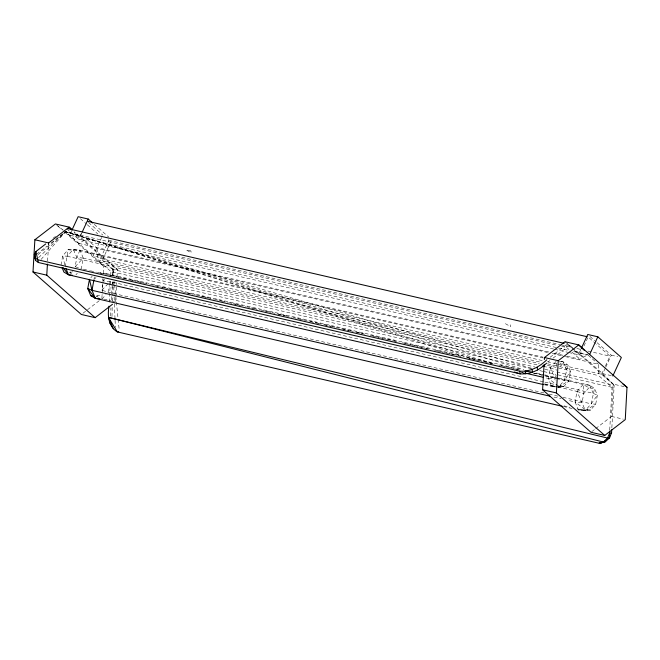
<?xml version="1.0" encoding="UTF-8"?>
<svg xmlns="http://www.w3.org/2000/svg" width="660" height="660" viewBox="0 0 660 660"><rect width="100%" height="100%" fill="white"/><g stroke="black" fill="none" stroke-linecap="round" stroke-linejoin="round"><path stroke-width="0.49" stroke-dasharray="3.3 2.47" d="M111.986 316.503L112.208 306.281M112.324 301.174L112.753 281.762M112.893 275.632L113.025 269.503L100.477 258.464L108.85 240.347L107.341 239.019M101.879 298.658L102.968 278.454M103.232 273.397L103.612 266.326L93.151 255.89L64.078 230.827M109.238 302.099L110.129 285.796M110.187 284.774L110.401 280.698M110.682 275.608L110.905 271.532L113.025 269.503L534.823 366.976M110.492 315.967L110.938 307.89M111.375 299.805L112.093 286.671M112.142 285.664L112.365 281.622M112.695 275.558L113.025 269.503L113.652 275.599M115.665 301.843L116.688 282.645M117.018 276.581L117.398 269.511L74.539 231.85M609.708 430.138L612.043 387.346L614.163 385.316L601.606 374.278L557.419 364.072M595.699 428.604L611.49 416.427L613.222 384.103L602.753 373.667L573.68 348.596M611.853 427.746L614.163 385.316L556.916 372.083M47.602 261.071L48.477 245.974M65.241 266.813L68.079 249.736L73.301 249.356L79.975 250.132L542.974 357.134M94.075 278.834L94.331 276.969M61.009 265.048L62.733 255.791L68.079 249.736L73.936 250.421L79.975 250.132L83.308 258.142L81.345 268.694L75.133 266.698L76.857 257.441L79.975 250.132M543.972 392.931L108.091 292.198L101.887 290.202L103.43 281.878M108.091 292.198L109.337 285.483M109.519 284.526L110.055 281.647L543.922 381.917M561.049 361.309L563.062 361.779L567.806 364.955L570.619 371.745L568.961 380.688L563.788 386.546L558.319 387.247L551.653 386.471L548.32 378.46L550.283 367.909L556.388 361.003L556.85 368.115M556.05 375.119L555.316 379.096L556.017 380.795M544.261 383.996L558.319 387.247L564.424 380.333L567.806 364.955L562.147 364.295L559.68 362.885M557.956 386.999L577.038 391.413L584.884 409.39L578.399 409.975L590.535 410.05L584.884 409.39L575.066 401.965L577.038 391.413L583.135 384.508L589.809 385.283L594.553 388.468L597.374 395.249L595.708 404.192L590.535 410.05L585.065 410.751L578.399 409.975L575.066 401.965L568.037 400.339M577.03 408.895L585.065 410.751L591.178 403.837L594.553 388.468L588.902 387.808L583.135 384.508L544.97 375.688M559.251 361.334L563.062 361.779L562.147 364.295L559.564 367.224M558.673 378.089L589.809 385.283L588.902 387.808L583.729 393.657L582.062 402.6L575.066 401.965M101.887 290.202L110.055 281.647L103.603 280.954L104.379 279.122M71.734 230.579L69.597 235.199L79.67 237.526L103.216 258.217L117.398 269.511L103.612 266.326L65.348 232.7M81.807 232.906L79.67 237.526L74.077 231.99M101.689 237.402L93.151 255.89L103.216 258.217L111.763 239.728M580.915 349.272L579.208 352.968L588.357 355.088M601.606 374.278L603.702 369.748M605.377 366.127L609.98 356.161L596.417 344.239M605.319 368.115L602.753 373.667L612.818 375.994M605.74 367.191L611.3 355.171L596.863 342.49M553.633 349.033L78.614 239.258L81.551 232.914M568.697 352.514L579.744 355.072L582.26 349.635M583.943 346.013L588.134 336.963L595.666 343.579M533.296 373.139L564.424 380.333L570.619 371.745L566.387 369.79L547.305 365.376M563.054 397.345L591.178 403.837L597.374 395.249L593.134 393.294L557.981 385.168M64.779 264.808L62.733 255.791L67.196 256.262L73.301 249.356L543.328 357.984M71.602 273.702L69.778 272.753L71.115 271.243M75.916 274.832L77.269 273.298M90.816 277.786L92.153 276.268M94.627 278.998L95.98 277.464M98.348 297.214L96.525 296.266L98.538 293.989M101.986 299.112L106.054 294.5M41.069 259.421L65.621 231.734L557.716 345.46M75.133 266.698L83.308 258.142L539.269 363.52M38.544 257.672L65.621 231.734L531.737 368.296M38.057 254.587L65.621 231.734L523.751 369.559M53.031 238.293L55.473 236.404M36.539 254.224L47.041 246.106M51.076 242.979L65.621 231.734L493.21 363.709M550.102 357.258L567.188 344.033L573.103 349.231M548.171 361.919L549.788 360.665M553.022 358.165L566.75 347.548L567.188 344.033L565.183 343.571M82.945 313.269L99.511 300.481M591.756 431.648L594.916 429.214M558.319 387.247L568.961 380.688L564.424 380.333M585.065 410.751L595.708 404.192L591.178 403.837M469.012 358.281L475.043 359.675L65.621 231.734L78.919 243.416L86.534 238.97L557.543 347.82M566.998 356.218L580.049 359.238L587.672 354.783L591.525 358.165M69.778 272.753L72.674 271.738M96.525 296.266L102.308 294.228M544.624 384.846L551.653 386.471L555.357 386.133M100.683 273.925L106.722 273.636L521.515 369.501M551.653 386.471L563.788 386.546L558.137 385.877L548.32 378.46L544.302 377.528M548.32 378.46L555.316 379.096L550.283 367.909L545.259 366.745M83.308 258.142L76.857 257.441L73.301 249.356M106.722 273.636L100.048 272.861L117.125 276.804M611.3 355.171L617.702 356.656M108.85 240.347L559.771 344.553M560.769 344.784L572.822 347.572M576.84 348.496L581.864 349.66M587.887 351.054L609.98 356.161M561.734 346.385L566.75 347.548L568.969 349.495M558.55 348.051L569.596 350.6M573.614 351.533L587.672 354.783M554.639 349.272L567.699 352.283M78.919 243.416L549.92 352.275M553.938 353.199L562.98 355.286M86.534 238.97L97.325 248.449L548.245 352.663M552.263 353.587L564.316 356.375M565.323 356.606L598.463 364.262L598.736 375.655L612.043 387.346L556.809 374.583M100.477 258.464L542.355 360.591M547.379 361.746L556.413 363.833M97.325 248.449L97.606 259.842L541.497 362.423M547.519 363.817L558.566 366.374M559.573 366.605L598.736 375.655M67.196 256.262L538.23 365.12M624.046 386.603L613.222 384.103L565.001 341.731L572.896 347.977M544.871 369.303L555.918 371.852M531.696 368.775L110.905 271.532L97.606 259.842M539.731 370.631L542.743 371.332M543.749 371.563L555.803 374.352M536.58 372.983L543.609 374.608M544.615 374.839L557.667 377.85M118.132 277.043L131.183 280.054M132.19 280.286L149.267 284.237M150.265 284.468L163.325 287.488M164.332 287.719L174.372 290.037M175.379 290.268L181.401 291.662M182.407 291.893L195.459 294.913M196.465 295.144L206.514 297.462M207.512 297.701L213.543 299.087M214.541 299.318L220.572 300.712M221.578 300.943L227.601 302.338M228.608 302.569L238.648 304.895M239.654 305.126L245.677 306.521M246.683 306.751L252.706 308.146M253.712 308.377L259.743 309.763M260.741 310.002L266.772 311.388M267.778 311.627L270.79 312.32M271.788 312.551L284.848 315.571M285.854 315.802L291.877 317.196M292.883 317.427L298.906 318.821M299.912 319.052L302.923 319.745M303.93 319.976L316.99 322.996M317.988 323.227L331.048 326.246M332.054 326.477L335.065 327.178M336.072 327.409L349.123 330.421M350.13 330.66L363.19 333.671M370.219 335.296L381.265 337.854M382.272 338.085L395.323 341.104M402.352 342.73L413.399 345.279M414.406 345.51L427.465 348.529M434.494 350.155L445.541 352.704M446.548 352.935L459.599 355.954M466.636 357.58L477.683 360.137M478.681 360.368L491.741 363.379M498.77 365.005L509.817 367.562M510.823 367.793L518.859 369.649M533.923 373.131L543.964 375.449M83.35 269.156L89.38 270.55M90.387 270.781L96.409 272.176M97.416 272.407L100.427 273.1M108.463 274.956L114.485 276.35M115.492 276.581L121.514 277.976M122.521 278.207L128.551 279.601M129.55 279.832L135.581 281.226M136.579 281.457L139.598 282.15M140.596 282.389L146.627 283.775M154.663 285.632L160.685 287.026M161.692 287.257L167.714 288.651M168.721 288.882L171.732 289.583M172.738 289.814L178.761 291.209M186.796 293.065L192.827 294.459M200.863 296.315L203.874 297.008M204.88 297.239L210.903 298.634M218.938 300.49L224.961 301.884M232.996 303.74L236.008 304.433M237.014 304.664L240.025 305.365M251.072 307.915L257.103 309.309M265.138 311.165L268.15 311.866M278.19 314.185L282.208 315.109M283.214 315.348L286.226 316.041M297.272 318.59L300.292 319.291M310.332 321.61L314.35 322.542M315.356 322.773L318.367 323.466M324.39 324.86L328.408 325.792M329.414 326.024L332.425 326.716M342.474 329.035L346.483 329.967M347.49 330.198L350.501 330.899M356.532 332.285L360.55 333.217M361.556 333.448L364.567 334.141M372.603 336.006L378.625 337.392M379.632 337.623L385.654 339.017M386.661 339.248L392.683 340.642M393.69 340.873L396.701 341.575M404.737 343.431L410.767 344.825M411.766 345.056L417.796 346.45M418.803 346.682L424.826 348.067M425.832 348.307L428.843 349M436.879 350.856L442.901 352.25M443.908 352.481L449.93 353.875M450.937 354.106L456.967 355.501M457.966 355.732L460.985 356.425M476.05 359.906L482.072 361.3M483.079 361.531L489.101 362.926M490.108 363.157L493.119 363.858M501.154 365.714L507.177 367.1M508.183 367.339L514.214 368.725M515.212 368.965L518.232 369.658M521.202 372.19L523.215 372.661M544.929 382.148L556.982 384.937M544.896 383.988L556.949 386.768M548.996 394.094L558.03 396.182M553.979 397.089L561.008 398.714M103.851 299.112L110.74 300.704M111.721 300.927L114.675 301.612M611.49 416.427L623.296 419.158M563.978 405.875L570.001 407.269M563.335 406.494L572.377 408.581M521.788 372.529L523.751 373.139M550.283 367.909L556.974 370.153M577.038 391.413L583.729 393.657L583.135 384.508M505.387 323.664L510.551 326.642L510.205 324.778M56.191 224.582L63.286 230.2M590.032 336.484L596.104 341.822M592.292 358.85L596.145 362.233M596.92 362.909L598.463 364.262M573.837 349.874L579.744 355.072M571.923 352.093L580.049 359.238M94.289 224.375L108.727 237.055M88.506 222.47L102.82 235.051M80.421 218.708L86.501 224.053M87.26 224.713L97.894 234.061M66.792 228.871L78.614 239.258M57.692 225.976L62.287 230.01M563.062 361.779L566.387 369.79M102.869 279.197L103.603 280.954M589.809 385.283L593.134 393.294M114.279 281.696L114.485 283.734M114.593 284.749L118.033 318.301M118.132 319.316L119.279 330.503M113.025 269.503L113.273 275.591M113.52 281.688L113.685 285.747M113.726 286.762L114.089 295.903M114.13 296.917L114.378 303.006M114.419 304.021L115.03 319.258M115.071 320.273L115.36 327.376M190.88 250.982L186.062 249.868L191.235 252.846L190.88 250.982"/><path stroke-width="0.99" d="M109.015 306.174C107.341 315.397 108.454 326.708 117.348 331.922L599.247 443.297L605.5 441.664L609.584 437.662L611.572 432.795L611.737 429.759M609.65 431.153L609.584 437.662L603.471 442.06L601.277 442.893L599.272 442.423M544.36 359.551L544.475 357.538L565.001 341.731L578.787 344.916L627 387.288L625.267 419.611L604.75 435.443L590.972 432.259L542.602 389.755L544.063 364.584M112.505 304.276L95.147 317.666L81.361 314.482L33 271.986L34.873 239.761L55.399 223.954L69.176 227.139L72.237 229.828M95.147 317.666L46.777 275.171L47.421 264.091M48.535 244.967L48.65 242.946L69.176 227.139L71.973 229.911M604.75 435.443L556.388 392.939L558.253 360.723L578.787 344.916L584.38 350.452M562.328 406.263L95.312 298.328L91.987 290.317L93.951 279.766M72.163 229.655L78.144 216.703L88.217 219.037L92.771 223.039M82.236 231.982L88.217 219.037M581.344 348.348L587.746 334.48L597.82 336.806L621.365 357.497L612.818 375.994M589.702 354.37L597.82 336.806M45.713 243.961L35.945 251.51L34.303 254.488L35.615 260.477L38.346 262.498L520.237 373.865C530.219 374.575 539.55 370.046 546.562 363.165M38.346 262.498L35.945 251.51L35.029 257.763L37.752 259.784L519.651 371.151C530.062 371.968 539.55 366.844 546.843 359.774M599.247 443.297L605.5 441.664M118.709 331.658L117.348 331.922L108.405 317.377L607.555 438.058L609.584 437.662M611.572 432.795L609.543 433.191L607.555 438.058L603.471 442.06L108.405 317.377L113.363 328.796M69.523 274.939L72.377 275.269M549.962 396.165L91.987 290.317L89.479 279.296L87.755 288.552L90.676 295.581L95.312 298.328L100.081 298.889M88.003 221.372L587.128 336.724M68.062 228.682L564.176 343.34M34.873 239.761L48.65 242.946M544.475 357.538L558.253 360.723M542.248 366.044L544.261 366.514M525.22 373.123L543.304 377.297M543.617 384.615L68.566 274.824L63.929 272.077L62.106 267.679M33 271.986L46.777 275.171M542.602 389.755L556.388 392.939M523.751 373.139L525.723 373.741L525.137 371.027L532.636 372.232L532.042 369.517M514.338 372.017L520.237 373.865L519.651 371.151M90.676 295.581L92.557 296.167M91.987 290.317L87.755 288.552L95.312 298.328M623.065 384.145L627 387.288M109.816 323.029L111.21 324.373M62.898 267.49L68.566 274.824L65.975 268.595M537.075 367.331L537.677 370.037M34.906 257.202L35.615 260.477"/></g></svg>
